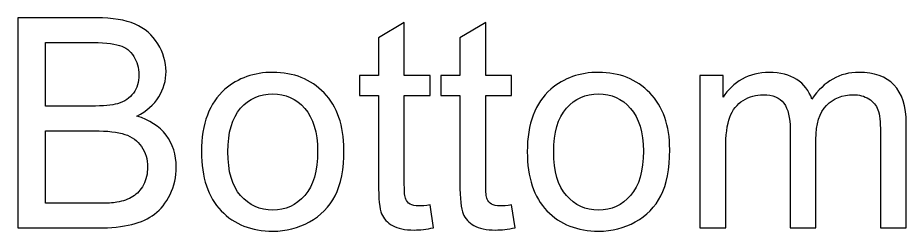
# Model space of a CAD drawing. Header units: millimetres. Extents: x 161 to 1941, y -2211 to 166.
# Drawn here: x 612.5 to 689.5, y -610 to -591.6 of the extents above; entities that cross this region are included whole.
import ezdxf

# ---------------------------------------------------------------- set-up
doc = ezdxf.new("R2010")
doc.units = ezdxf.units.MM
doc.header["$MEASUREMENT"] = 0
doc.layers.add('Layer 1', color=7, linetype='Continuous')

msp = doc.modelspace()

# ---------------------------------------------------------------- linework, layer by layer
at = {"layer": 'Layer 1', "color": 250}
for points, knots in [([(612.4771, -609.7675), (612.4771, -609.7675), (612.4771, -591.5811), (612.4771, -591.5811), (612.4771, -591.5811), (619.3012, -591.5811), (619.3012, -591.5811), (620.6898, -591.5811), (621.8031, -591.7631), (622.6456, -592.1314), (623.4838, -592.4997), (624.1399, -593.067), (624.6141, -593.8332), (625.0924, -594.5952), (625.3295, -595.3953), (625.3295, -596.2335), (625.3295, -597.0082), (625.1178, -597.7406), (624.6987, -598.4264), (624.2796, -599.1122), (623.6446, -599.6668), (622.7937, -600.0901), (623.8944, -600.4118), (624.7411, -600.9622), (625.3295, -601.7411), (625.9222, -602.5158), (626.2185, -603.4344), (626.2185, -604.4928), (626.2185, -605.3479), (626.0365, -606.1395), (625.6766, -606.8719), (625.3168, -607.6043), (624.8723, -608.1673), (624.3431, -608.5652), (623.814, -608.9589), (623.1493, -609.2595), (622.3535, -609.4627), (621.5534, -609.6659), (620.5755, -609.7675), (619.4155, -609.7675), (619.4155, -609.7675), (612.4771, -609.7675), (612.4771, -609.7675)], [0, 0, 0, 0, 0.0714286, 0.0714286, 0.0714286, 0.1428571, 0.1428571, 0.1428571, 0.2142857, 0.2142857, 0.2142857, 0.2857143, 0.2857143, 0.2857143, 0.3571429, 0.3571429, 0.3571429, 0.4285714, 0.4285714, 0.4285714, 0.5, 0.5, 0.5, 0.5714286, 0.5714286, 0.5714286, 0.6428571, 0.6428571, 0.6428571, 0.7142857, 0.7142857, 0.7142857, 0.7857143, 0.7857143, 0.7857143, 0.8571429, 0.8571429, 0.8571429, 0.9285714, 0.9285714, 0.9285714, 1, 1, 1, 1]), ([(648.2191, -607.7736), (648.2191, -607.7736), (648.5239, -609.7463), (648.5239, -609.7463), (647.8974, -609.8776), (647.3343, -609.9453), (646.8433, -609.9453), (646.0347, -609.9453), (645.4082, -609.8183), (644.9594, -609.5601), (644.5149, -609.3018), (644.2017, -608.9674), (644.0196, -608.5483), (643.8376, -608.1292), (643.7487, -607.2487), (643.7487, -605.9067), (643.7487, -605.9067), (643.7487, -598.3121), (643.7487, -598.3121), (643.7487, -598.3121), (642.0977, -598.3121), (642.0977, -598.3121), (642.0977, -598.3121), (642.0977, -596.5849), (642.0977, -596.5849), (642.0977, -596.5849), (643.7487, -596.5849), (643.7487, -596.5849), (643.7487, -596.5849), (643.7487, -593.3252), (643.7487, -593.3252), (643.7487, -593.3252), (645.9839, -591.9833), (645.9839, -591.9833), (645.9839, -591.9833), (645.9839, -596.5849), (645.9839, -596.5849), (645.9839, -596.5849), (648.2191, -596.5849), (648.2191, -596.5849), (648.2191, -596.5849), (648.2191, -598.3121), (648.2191, -598.3121), (648.2191, -598.3121), (645.9839, -598.3121), (645.9839, -598.3121), (645.9839, -598.3121), (645.9839, -606.0337), (645.9839, -606.0337), (645.9839, -606.6729), (646.022, -607.0836), (646.1024, -607.2656), (646.1786, -607.4476), (646.3056, -607.5916), (646.4834, -607.7016), (646.6612, -607.8075), (646.9152, -607.8625), (647.2454, -607.8625), (647.491, -607.8625), (647.8169, -607.8329), (648.2191, -607.7736)], [0, 0, 0, 0, 0.05, 0.05, 0.05, 0.1, 0.1, 0.1, 0.15, 0.15, 0.15, 0.2, 0.2, 0.2, 0.25, 0.25, 0.25, 0.3, 0.3, 0.3, 0.35, 0.35, 0.35, 0.4, 0.4, 0.4, 0.45, 0.45, 0.45, 0.5, 0.5, 0.5, 0.55, 0.55, 0.55, 0.6, 0.6, 0.6, 0.65, 0.65, 0.65, 0.7, 0.7, 0.7, 0.75, 0.75, 0.75, 0.8, 0.8, 0.8, 0.85, 0.85, 0.85, 0.9, 0.9, 0.9, 0.95, 0.95, 0.95, 1, 1, 1, 1]), ([(655.2761, -607.7736), (655.2761, -607.7736), (655.5809, -609.7463), (655.5809, -609.7463), (654.9544, -609.8776), (654.3913, -609.9453), (653.9003, -609.9453), (653.0917, -609.9453), (652.4652, -609.8183), (652.0164, -609.5601), (651.5719, -609.3018), (651.2587, -608.9674), (651.0766, -608.5483), (650.8946, -608.1292), (650.8057, -607.2487), (650.8057, -605.9067), (650.8057, -605.9067), (650.8057, -598.3121), (650.8057, -598.3121), (650.8057, -598.3121), (649.1547, -598.3121), (649.1547, -598.3121), (649.1547, -598.3121), (649.1547, -596.5849), (649.1547, -596.5849), (649.1547, -596.5849), (650.8057, -596.5849), (650.8057, -596.5849), (650.8057, -596.5849), (650.8057, -593.3252), (650.8057, -593.3252), (650.8057, -593.3252), (653.0409, -591.9833), (653.0409, -591.9833), (653.0409, -591.9833), (653.0409, -596.5849), (653.0409, -596.5849), (653.0409, -596.5849), (655.2761, -596.5849), (655.2761, -596.5849), (655.2761, -596.5849), (655.2761, -598.3121), (655.2761, -598.3121), (655.2761, -598.3121), (653.0409, -598.3121), (653.0409, -598.3121), (653.0409, -598.3121), (653.0409, -606.0337), (653.0409, -606.0337), (653.0409, -606.6729), (653.079, -607.0836), (653.1594, -607.2656), (653.2356, -607.4476), (653.3626, -607.5916), (653.5404, -607.7016), (653.7182, -607.8075), (653.9722, -607.8625), (654.3024, -607.8625), (654.548, -607.8625), (654.8739, -607.8329), (655.2761, -607.7736)], [0, 0, 0, 0, 0.05, 0.05, 0.05, 0.1, 0.1, 0.1, 0.15, 0.15, 0.15, 0.2, 0.2, 0.2, 0.25, 0.25, 0.25, 0.3, 0.3, 0.3, 0.35, 0.35, 0.35, 0.4, 0.4, 0.4, 0.45, 0.45, 0.45, 0.5, 0.5, 0.5, 0.55, 0.55, 0.55, 0.6, 0.6, 0.6, 0.65, 0.65, 0.65, 0.7, 0.7, 0.7, 0.75, 0.75, 0.75, 0.8, 0.8, 0.8, 0.85, 0.85, 0.85, 0.9, 0.9, 0.9, 0.95, 0.95, 0.95, 1, 1, 1, 1]), ([(614.8901, -599.2265), (614.8901, -599.2265), (618.8229, -599.2265), (618.8229, -599.2265), (619.8897, -599.2265), (620.6559, -599.1545), (621.1173, -599.0148), (621.7312, -598.8328), (622.1926, -598.528), (622.5016, -598.1047), (622.8107, -597.6813), (622.9673, -597.1522), (622.9673, -596.5129), (622.9673, -595.9076), (622.8234, -595.3742), (622.5313, -594.917), (622.2434, -594.4555), (621.8285, -594.138), (621.2909, -593.9687), (620.7533, -593.7994), (619.8304, -593.7147), (618.5265, -593.7147), (618.5265, -593.7147), (614.8901, -593.7147), (614.8901, -593.7147), (614.8901, -593.7147), (614.8901, -599.2265), (614.8901, -599.2265)], [0, 0, 0, 0, 0.1111111, 0.1111111, 0.1111111, 0.2222222, 0.2222222, 0.2222222, 0.3333333, 0.3333333, 0.3333333, 0.4444444, 0.4444444, 0.4444444, 0.5555556, 0.5555556, 0.5555556, 0.6666667, 0.6666667, 0.6666667, 0.7777778, 0.7777778, 0.7777778, 0.8888889, 0.8888889, 0.8888889, 1, 1, 1, 1]), ([(628.4029, -603.1762), (628.4029, -600.742), (629.0802, -598.9386), (630.4391, -597.766), (631.5694, -596.7923), (632.9537, -596.3055), (634.5836, -596.3055), (636.3912, -596.3055), (637.8729, -596.8982), (639.0243, -598.0835), (640.1716, -599.2646), (640.7473, -600.9029), (640.7473, -602.9899), (640.7473, -604.6833), (640.4933, -606.0125), (639.9853, -606.982), (639.4773, -607.9514), (638.7365, -608.7049), (637.7628, -609.2426), (636.7934, -609.7802), (635.7308, -610.0469), (634.5836, -610.0469), (632.7378, -610.0469), (631.2477, -609.4585), (630.1089, -608.2774), (628.9702, -607.0963), (628.4029, -605.3945), (628.4029, -603.1762)], [0, 0, 0, 0, 0.1111111, 0.1111111, 0.1111111, 0.2222222, 0.2222222, 0.2222222, 0.3333333, 0.3333333, 0.3333333, 0.4444444, 0.4444444, 0.4444444, 0.5555556, 0.5555556, 0.5555556, 0.6666667, 0.6666667, 0.6666667, 0.7777778, 0.7777778, 0.7777778, 0.8888889, 0.8888889, 0.8888889, 1, 1, 1, 1]), ([(656.6435, -603.1762), (656.6435, -600.742), (657.3208, -598.9386), (658.6797, -597.766), (659.81, -596.7923), (661.1943, -596.3055), (662.8242, -596.3055), (664.6318, -596.3055), (666.1135, -596.8982), (667.2649, -598.0835), (668.4122, -599.2646), (668.9879, -600.9029), (668.9879, -602.9899), (668.9879, -604.6833), (668.7339, -606.0125), (668.2259, -606.982), (667.7179, -607.9514), (666.9771, -608.7049), (666.0034, -609.2426), (665.034, -609.7802), (663.9714, -610.0469), (662.8242, -610.0469), (660.9784, -610.0469), (659.4883, -609.4585), (658.3495, -608.2774), (657.2108, -607.0963), (656.6435, -605.3945), (656.6435, -603.1762)], [0, 0, 0, 0, 0.1111111, 0.1111111, 0.1111111, 0.2222222, 0.2222222, 0.2222222, 0.3333333, 0.3333333, 0.3333333, 0.4444444, 0.4444444, 0.4444444, 0.5555556, 0.5555556, 0.5555556, 0.6666667, 0.6666667, 0.6666667, 0.7777778, 0.7777778, 0.7777778, 0.8888889, 0.8888889, 0.8888889, 1, 1, 1, 1]), ([(671.6083, -609.7675), (671.6083, -609.7675), (671.6083, -596.5849), (671.6083, -596.5849), (671.6083, -596.5849), (673.6149, -596.5849), (673.6149, -596.5849), (673.6149, -596.5849), (673.6149, -598.4476), (673.6149, -598.4476), (674.0255, -597.8041), (674.5759, -597.2834), (675.2617, -596.8939), (675.9475, -596.5002), (676.7264, -596.3055), (677.6027, -596.3055), (678.5764, -596.3055), (679.3765, -596.5087), (679.9988, -596.9109), (680.6211, -597.3173), (681.0613, -597.8803), (681.3153, -598.6084), (682.3652, -597.0717), (683.7241, -596.3055), (685.4005, -596.3055), (686.7128, -596.3055), (687.7246, -596.6653), (688.4273, -597.3892), (689.1343, -598.1131), (689.4899, -599.2265), (689.4899, -600.7293), (689.4899, -600.7293), (689.4899, -609.7675), (689.4899, -609.7675), (689.4899, -609.7675), (687.2547, -609.7675), (687.2547, -609.7675), (687.2547, -609.7675), (687.2547, -601.4702), (687.2547, -601.4702), (687.2547, -600.5812), (687.1785, -599.9377), (687.0346, -599.544), (686.8906, -599.1503), (686.6282, -598.837), (686.2429, -598.5957), (685.8619, -598.3544), (685.4132, -598.2359), (684.901, -598.2359), (683.9696, -598.2359), (683.1992, -598.5449), (682.5853, -599.1588), (681.9715, -599.7768), (681.6667, -600.7632), (681.6667, -602.1179), (681.6667, -602.1179), (681.6667, -609.7675), (681.6667, -609.7675), (681.6667, -609.7675), (679.4315, -609.7675), (679.4315, -609.7675), (679.4315, -609.7675), (679.4315, -601.2119), (679.4315, -601.2119), (679.4315, -600.2213), (679.2495, -599.4763), (678.8854, -598.981), (678.5213, -598.4857), (677.9244, -598.2359), (677.0989, -598.2359), (676.4724, -598.2359), (675.8924, -598.401), (675.359, -598.7312), (674.8256, -599.0614), (674.4404, -599.544), (674.1991, -600.1832), (673.962, -600.8182), (673.8435, -601.7369), (673.8435, -602.9349), (673.8435, -602.9349), (673.8435, -609.7675), (673.8435, -609.7675), (673.8435, -609.7675), (671.6083, -609.7675), (671.6083, -609.7675)], [0, 0, 0, 0, 0.0357143, 0.0357143, 0.0357143, 0.0714286, 0.0714286, 0.0714286, 0.1071429, 0.1071429, 0.1071429, 0.1428571, 0.1428571, 0.1428571, 0.1785714, 0.1785714, 0.1785714, 0.2142857, 0.2142857, 0.2142857, 0.25, 0.25, 0.25, 0.2857143, 0.2857143, 0.2857143, 0.3214286, 0.3214286, 0.3214286, 0.3571429, 0.3571429, 0.3571429, 0.3928571, 0.3928571, 0.3928571, 0.4285714, 0.4285714, 0.4285714, 0.4642857, 0.4642857, 0.4642857, 0.5, 0.5, 0.5, 0.5357143, 0.5357143, 0.5357143, 0.5714286, 0.5714286, 0.5714286, 0.6071429, 0.6071429, 0.6071429, 0.6428571, 0.6428571, 0.6428571, 0.6785714, 0.6785714, 0.6785714, 0.7142857, 0.7142857, 0.7142857, 0.75, 0.75, 0.75, 0.7857143, 0.7857143, 0.7857143, 0.8214286, 0.8214286, 0.8214286, 0.8571429, 0.8571429, 0.8571429, 0.8928571, 0.8928571, 0.8928571, 0.9285714, 0.9285714, 0.9285714, 0.9642857, 0.9642857, 0.9642857, 1, 1, 1, 1]), ([(630.6889, -603.1804), (630.6889, -604.8653), (631.0572, -606.1268), (631.7938, -606.9608), (632.5346, -607.799), (633.4617, -608.2181), (634.5836, -608.2181), (635.6927, -608.2181), (636.6156, -607.799), (637.3564, -606.9566), (638.093, -606.1141), (638.4613, -604.8314), (638.4613, -603.1085), (638.4613, -601.4829), (638.0888, -600.251), (637.3479, -599.417), (636.6071, -598.5788), (635.6842, -598.1597), (634.5836, -598.1597), (633.4617, -598.1597), (632.5346, -598.5746), (631.7938, -599.4085), (631.0572, -600.2425), (630.6889, -601.4998), (630.6889, -603.1804)], [0, 0, 0, 0, 0.125, 0.125, 0.125, 0.25, 0.25, 0.25, 0.375, 0.375, 0.375, 0.5, 0.5, 0.5, 0.625, 0.625, 0.625, 0.75, 0.75, 0.75, 0.875, 0.875, 0.875, 1, 1, 1, 1]), ([(658.9295, -603.1804), (658.9295, -604.8653), (659.2978, -606.1268), (660.0344, -606.9608), (660.7752, -607.799), (661.7023, -608.2181), (662.8242, -608.2181), (663.9333, -608.2181), (664.8562, -607.799), (665.597, -606.9566), (666.3336, -606.1141), (666.7019, -604.8314), (666.7019, -603.1085), (666.7019, -601.4829), (666.3294, -600.251), (665.5885, -599.417), (664.8477, -598.5788), (663.9248, -598.1597), (662.8242, -598.1597), (661.7023, -598.1597), (660.7752, -598.5746), (660.0344, -599.4085), (659.2978, -600.2425), (658.9295, -601.4998), (658.9295, -603.1804)], [0, 0, 0, 0, 0.125, 0.125, 0.125, 0.25, 0.25, 0.25, 0.375, 0.375, 0.375, 0.5, 0.5, 0.5, 0.625, 0.625, 0.625, 0.75, 0.75, 0.75, 0.875, 0.875, 0.875, 1, 1, 1, 1]), ([(614.8901, -607.6339), (614.8901, -607.6339), (619.4198, -607.6339), (619.4198, -607.6339), (620.1987, -607.6339), (620.7448, -607.6043), (621.0623, -607.545), (621.6126, -607.4476), (622.0783, -607.2825), (622.4508, -607.0497), (622.8234, -606.8169), (623.1282, -606.4782), (623.3695, -606.0337), (623.6108, -605.5892), (623.7293, -605.077), (623.7293, -604.497), (623.7293, -603.8154), (623.5557, -603.227), (623.2044, -602.7232), (622.8572, -602.2195), (622.3746, -601.8681), (621.7566, -601.6649), (621.1427, -601.4617), (620.2537, -601.3601), (619.098, -601.3601), (619.098, -601.3601), (614.8901, -601.3601), (614.8901, -601.3601), (614.8901, -601.3601), (614.8901, -607.6339), (614.8901, -607.6339)], [0, 0, 0, 0, 0.1, 0.1, 0.1, 0.2, 0.2, 0.2, 0.3, 0.3, 0.3, 0.4, 0.4, 0.4, 0.5, 0.5, 0.5, 0.6, 0.6, 0.6, 0.7, 0.7, 0.7, 0.8, 0.8, 0.8, 0.9, 0.9, 0.9, 1, 1, 1, 1])]:
    msp.add_open_spline(points, degree=3, knots=knots, dxfattribs=at)

doc.saveas('drawing.dxf')
